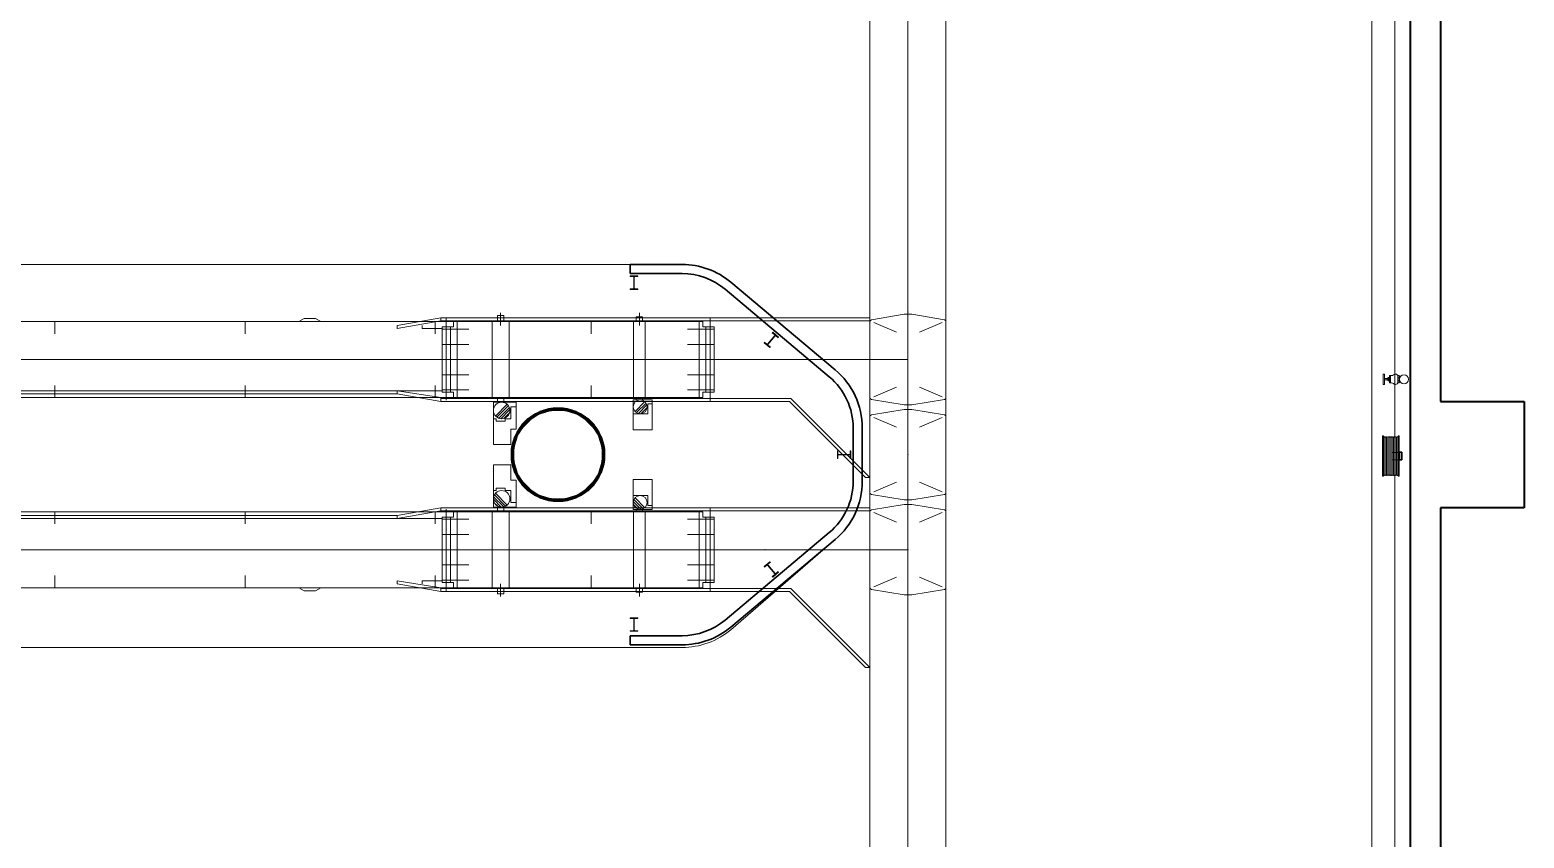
# Model space of a CAD drawing. Header units: metres. Extents: x 1807 to 3745, y 842 to 1968.
# Drawn here: x 3503.06 to 3522.7, y 1530.96 to 1541.58 of the extents above; entities that cross this region are included whole.
import ezdxf

# ---------------------------------------------------------------- set-up
doc = ezdxf.new("R2010")
doc.units = ezdxf.units.M
doc.header["$MEASUREMENT"] = 0
doc.linetypes.add('DGN1', pattern=[7.299439, 0, -7.299439])
doc.layers.add('Level 1', color=7, linetype='Continuous', lineweight=0)

msp = doc.modelspace()

# ---------------------------------------------------------------- linework, layer by layer
at = {"layer": 'Level 1', "color": 7, "linetype": 'Continuous', "lineweight": 0}
for p, q in [((3521, 1523), (3521, 1585.17)), ((3520.7, 1523), (3520.7, 1582.5)), ((3514.1, 1578.518), (3514.1, 1447.9)), ((3515.1, 1578.518), (3515.1, 1447.9)), ((3511.63, 1538.5), (3486.27, 1538.5)), ((3513.643, 1537.116), (3512.273, 1538.266)), ((3514.55, 1537.845), (3514.121, 1537.773)), ((3514.65, 1537.845), (3514.55, 1537.845)), ((3514.599, 1537.874), (3514.601, 1537.876)), ((3514.601, 1537.874), (3514.599, 1537.876)), ((3514.65, 1537.845), (3515.079, 1537.773)), ((3511.854, 1537.75), (3494.136, 1537.75)), ((3503.386, 1537.75), (3503.386, 1537.59)), ((3505.886, 1537.75), (3505.886, 1537.59)), ((3506.661, 1537.79), (3506.592, 1537.75)), ((3506.661, 1537.79), (3506.811, 1537.79)), ((3506.88, 1537.75), (3506.811, 1537.79)), ((3507.886, 1537.7), (3508.461, 1537.8)), ((3508.461, 1537.76), (3507.886, 1537.66)), ((3507.886, 1537.66), (3507.886, 1537.7)), ((3508.216, 1537.7), (3508.216, 1537.66)), ((3508.476, 1537.66), (3508.216, 1537.66)), ((3508.386, 1537.75), (3508.386, 1537.59)), ((3512, 1537.8), (3508.461, 1537.8)), ((3508.461, 1537.76), (3508.461, 1537.8)), ((3512, 1537.76), (3508.461, 1537.76)), ((3508.476, 1537.68), (3508.476, 1536.82)), ((3508.476, 1537.68), (3508.626, 1537.68)), ((3508.476, 1537.65), (3508.826, 1537.65)), ((3508.626, 1537.75), (3508.676, 1537.75)), ((3508.626, 1537.68), (3508.626, 1537.75)), ((3509.346, 1537.76), (3509.146, 1537.76)), ((3509.206, 1537.83), (3509.206, 1537.76)), ((3509.286, 1537.83), (3509.206, 1537.83)), ((3509.286, 1537.83), (3509.286, 1537.76)), ((3510.434, 1537.75), (3510.434, 1537.59)), ((3511.144, 1537.76), (3510.994, 1537.76)), ((3511.109, 1537.81), (3511.029, 1537.81)), ((3511.029, 1537.81), (3511.029, 1537.76)), ((3511.109, 1537.81), (3511.109, 1537.76)), ((3512.054, 1537.65), (3511.704, 1537.65)), ((3511.904, 1537.75), (3511.854, 1537.75)), ((3511.904, 1537.68), (3511.904, 1537.75)), ((3512.054, 1537.68), (3511.904, 1537.68)), ((3512, 1537.8), (3512.72, 1537.8)), ((3512, 1536.7), (3512, 1537.8)), ((3512, 1536.7), (3512, 1537.8)), ((3512, 1537.76), (3512.72, 1537.76)), ((3512.054, 1536.82), (3512.054, 1537.68)), ((3512.72, 1537.8), (3514.1, 1537.8)), ((3512.72, 1537.76), (3514.1, 1537.76)), ((3514.1, 1536.751), (3514.1, 1537.749)), ((3514.15, 1537.738), (3514.45, 1537.611)), ((3515.05, 1537.738), (3514.75, 1537.611)), ((3515.1, 1536.751), (3515.1, 1537.749)), ((3515.1, 1536.751), (3515.1, 1537.749)), ((3508.476, 1537.45), (3508.826, 1537.45)), ((3512.054, 1537.45), (3511.704, 1537.45)), ((3508.476, 1537.25), (3508.826, 1537.25)), ((3512.054, 1537.25), (3511.704, 1537.25)), ((3512.721, 1537.249), (3512.719, 1537.251)), ((3512.721, 1537.251), (3512.719, 1537.249)), ((3514.601, 1537.249), (3514.599, 1537.251)), ((3514.601, 1537.251), (3514.599, 1537.249)), ((3514.599, 1537.249), (3514.601, 1537.251)), ((3514.601, 1537.249), (3514.599, 1537.251)), ((3508.476, 1537.05), (3508.826, 1537.05)), ((3512.054, 1537.05), (3511.704, 1537.05)), ((3520.865, 1537.059), (3520.845, 1537.059)), ((3520.845, 1537.059), (3520.845, 1536.924)), ((3520.865, 1536.924), (3520.865, 1537.059)), ((3503.386, 1536.91), (3503.386, 1536.75)), ((3505.886, 1536.91), (3505.886, 1536.75)), ((3508.386, 1536.91), (3508.386, 1536.75)), ((3508.476, 1536.85), (3508.826, 1536.85)), ((3510.434, 1536.91), (3510.434, 1536.75)), ((3512.054, 1536.85), (3511.704, 1536.85)), ((3514.15, 1536.762), (3514.45, 1536.889)), ((3515.05, 1536.762), (3514.75, 1536.889)), ((3520.845, 1536.924), (3520.865, 1536.924)), ((3520.9, 1536.999), (3520.865, 1536.999)), ((3520.865, 1536.999), (3520.865, 1536.984)), ((3520.865, 1536.984), (3520.9, 1536.984)), ((3520.9, 1536.999), (3520.9, 1537.003)), ((3520.9, 1536.984), (3520.9, 1536.999)), ((3520.9, 1536.98), (3520.9, 1536.984)), ((3520.92, 1537.002), (3520.932, 1537.002)), ((3520.92, 1536.981), (3520.932, 1536.981)), ((3520.92, 1536.969), (3520.932, 1536.969)), ((3520.932, 1537.014), (3520.923, 1537.014)), ((3520.942, 1537.039), (3520.932, 1537.039)), ((3520.932, 1537.039), (3520.932, 1536.944)), ((3520.932, 1536.969), (3520.932, 1537.014)), ((3520.932, 1536.944), (3520.942, 1536.944)), ((3520.942, 1536.944), (3520.942, 1537.039)), ((3521.042, 1537.039), (3521.057, 1537.039)), ((3521.042, 1537.01), (3521.057, 1537.01)), ((3521.042, 1536.973), (3521.057, 1536.973)), ((3521.057, 1536.944), (3521.042, 1536.944)), ((3521.057, 1536.945), (3521.057, 1536.944)), ((3521.059, 1537.03), (3521.076, 1537.03)), ((3521.076, 1536.953), (3521.059, 1536.953)), ((3511.854, 1536.75), (3494.136, 1536.75)), ((3508.476, 1536.84), (3494.186, 1536.84)), ((3507.886, 1536.8), (3494.186, 1536.8)), ((3503.286, 1536.75), (3503.486, 1536.75)), ((3505.786, 1536.75), (3505.986, 1536.75)), ((3507.278, 1536.75), (3507.478, 1536.75)), ((3507.886, 1536.8), (3507.886, 1536.84)), ((3507.886, 1536.84), (3508.461, 1536.75)), ((3508.461, 1536.7), (3507.886, 1536.8)), ((3508.461, 1536.7), (3508.461, 1536.75)), ((3512, 1536.74), (3508.461, 1536.74)), ((3512, 1536.7), (3508.461, 1536.7)), ((3508.476, 1536.82), (3508.626, 1536.82)), ((3508.626, 1536.82), (3508.626, 1536.75)), ((3508.626, 1536.75), (3508.676, 1536.75)), ((3509.346, 1536.74), (3509.146, 1536.74)), ((3509.15, 1536.69), (3509.15, 1536.472)), ((3509.15, 1536.69), (3509.45, 1536.69)), ((3509.178, 1536.508), (3509.332, 1536.662)), ((3509.206, 1536.74), (3509.206, 1536.69)), ((3509.286, 1536.74), (3509.286, 1536.69)), ((3509.45, 1536.69), (3509.45, 1536.63)), ((3510.989, 1536.72), (3510.989, 1536.538)), ((3510.989, 1536.72), (3511.239, 1536.72)), ((3511.144, 1536.74), (3510.994, 1536.74)), ((3511.012, 1536.568), (3511.141, 1536.697)), ((3511.029, 1536.74), (3511.029, 1536.72)), ((3511.031, 1536.552), (3511.157, 1536.678)), ((3511.109, 1536.74), (3511.109, 1536.72)), ((3511.179, 1536.67), (3511.239, 1536.67)), ((3511.179, 1536.67), (3511.179, 1536.538)), ((3511.239, 1536.72), (3511.239, 1536.67)), ((3511.904, 1536.75), (3511.854, 1536.75)), ((3512.054, 1536.82), (3511.904, 1536.82)), ((3511.904, 1536.82), (3511.904, 1536.75)), ((3512, 1536.74), (3512.72, 1536.74)), ((3512, 1536.7), (3512.72, 1536.7)), ((3512.72, 1536.74), (3513.06, 1536.74)), ((3512.72, 1536.7), (3513.043, 1536.7)), ((3513.043, 1536.7), (3514.043, 1535.7)), ((3513.06, 1536.74), (3514.1, 1535.7)), ((3514.55, 1536.655), (3514.121, 1536.726)), ((3514.65, 1536.655), (3514.55, 1536.655)), ((3514.65, 1536.655), (3515.079, 1536.726)), ((3509.15, 1536.472), (3509.186, 1536.472)), ((3509.186, 1536.472), (3509.186, 1536.442)), ((3509.197, 1536.492), (3509.349, 1536.644)), ((3509.22, 1536.479), (3509.361, 1536.621)), ((3509.248, 1536.472), (3509.368, 1536.592)), ((3509.286, 1536.475), (3509.365, 1536.554)), ((3509.306, 1536.472), (3509.306, 1536.442)), ((3509.306, 1536.472), (3509.378, 1536.472)), ((3509.378, 1536.63), (3509.45, 1536.63)), ((3509.378, 1536.63), (3509.378, 1536.472)), ((3510.989, 1536.538), (3511.179, 1536.538)), ((3511.056, 1536.541), (3511.168, 1536.653)), ((3511.088, 1536.538), (3511.171, 1536.62)), ((3514.1, 1535.501), (3514.1, 1536.499)), ((3514.55, 1536.595), (3514.121, 1536.523)), ((3514.15, 1536.488), (3514.45, 1536.361)), ((3514.65, 1536.595), (3514.55, 1536.595)), ((3514.599, 1536.624), (3514.601, 1536.626)), ((3514.601, 1536.624), (3514.599, 1536.626)), ((3514.65, 1536.595), (3515.079, 1536.523)), ((3515.05, 1536.488), (3514.75, 1536.361)), ((3515.1, 1535.501), (3515.1, 1536.499)), ((3515.1, 1535.501), (3515.1, 1536.499)), ((3509.186, 1536.442), (3509.306, 1536.442)), ((3514, 1535.65), (3514, 1536.35)), ((3520.854, 1535.736), (3520.854, 1536.226)), ((3520.873, 1535.736), (3520.873, 1536.226)), ((3520.891, 1535.736), (3520.891, 1536.226)), ((3520.91, 1535.736), (3520.91, 1536.226)), ((3520.928, 1535.736), (3520.928, 1536.226)), ((3520.947, 1535.736), (3520.947, 1536.226)), ((3520.965, 1535.739), (3520.965, 1536.226)), ((3520.965, 1535.739), (3520.965, 1536.226)), ((3520.984, 1535.736), (3520.984, 1536.226)), ((3521.003, 1535.736), (3521.003, 1536.226)), ((3521.021, 1535.736), (3521.021, 1536.226)), ((3521.04, 1535.736), (3521.04, 1536.226)), ((3514.599, 1535.999), (3514.601, 1536.001)), ((3514.601, 1535.999), (3514.599, 1536.001)), ((3514.043, 1535.7), (3514.1, 1535.7)), ((3509.15, 1535.528), (3509.186, 1535.528)), ((3509.15, 1535.31), (3509.15, 1535.528)), ((3509.178, 1535.492), (3509.332, 1535.337)), ((3509.186, 1535.558), (3509.306, 1535.558)), ((3509.186, 1535.528), (3509.186, 1535.558)), ((3509.306, 1535.528), (3509.306, 1535.558)), ((3509.306, 1535.528), (3509.378, 1535.528)), ((3509.378, 1535.37), (3509.378, 1535.528)), ((3514.55, 1535.405), (3514.121, 1535.476)), ((3514.15, 1535.512), (3514.45, 1535.639)), ((3514.65, 1535.405), (3515.079, 1535.476)), ((3515.05, 1535.512), (3514.75, 1535.639)), ((3507.886, 1535.2), (3508.461, 1535.3)), ((3512, 1535.3), (3508.461, 1535.3)), ((3508.461, 1535.26), (3508.461, 1535.3)), ((3509.15, 1535.413), (3509.254, 1535.31)), ((3509.15, 1535.31), (3509.45, 1535.31)), ((3509.153, 1535.446), (3509.286, 1535.313)), ((3509.16, 1535.474), (3509.311, 1535.323)), ((3509.166, 1535.363), (3509.203, 1535.325)), ((3509.206, 1535.26), (3509.206, 1535.31)), ((3509.286, 1535.26), (3509.286, 1535.31)), ((3509.378, 1535.37), (3509.45, 1535.37)), ((3509.45, 1535.31), (3509.45, 1535.37)), ((3510.989, 1535.462), (3511.179, 1535.462)), ((3510.989, 1535.28), (3510.989, 1535.462)), ((3510.989, 1535.28), (3511.239, 1535.28)), ((3510.99, 1535.383), (3511.092, 1535.281)), ((3510.993, 1535.345), (3511.054, 1535.284)), ((3510.998, 1535.411), (3511.12, 1535.289)), ((3511.012, 1535.432), (3511.141, 1535.303)), ((3511.029, 1535.26), (3511.029, 1535.28)), ((3511.109, 1535.26), (3511.109, 1535.28)), ((3511.179, 1535.33), (3511.179, 1535.462)), ((3511.179, 1535.33), (3511.239, 1535.33)), ((3511.239, 1535.28), (3511.239, 1535.33)), ((3512, 1535.3), (3512.72, 1535.3)), ((3512, 1534.2), (3512, 1535.3)), ((3512, 1534.2), (3512, 1535.3)), ((3512.72, 1535.3), (3514.1, 1535.3)), ((3514.55, 1535.345), (3514.121, 1535.273)), ((3514.65, 1535.405), (3514.55, 1535.405)), ((3514.65, 1535.345), (3514.55, 1535.345)), ((3514.599, 1535.374), (3514.601, 1535.376)), ((3514.601, 1535.374), (3514.599, 1535.376)), ((3514.65, 1535.345), (3515.079, 1535.273)), ((3511.854, 1535.25), (3494.136, 1535.25)), ((3507.886, 1535.2), (3494.186, 1535.2)), ((3508.476, 1535.16), (3494.186, 1535.16)), ((3503.286, 1535.25), (3503.486, 1535.25)), ((3503.386, 1535.09), (3503.386, 1535.25)), ((3505.786, 1535.25), (3505.986, 1535.25)), ((3505.886, 1535.09), (3505.886, 1535.25)), ((3507.278, 1535.25), (3507.478, 1535.25)), ((3508.461, 1535.26), (3507.886, 1535.16)), ((3507.886, 1535.16), (3507.886, 1535.2)), ((3508.386, 1535.09), (3508.386, 1535.25)), ((3512, 1535.26), (3508.461, 1535.26)), ((3508.476, 1534.32), (3508.476, 1535.18)), ((3508.476, 1535.18), (3508.626, 1535.18)), ((3508.476, 1535.15), (3508.826, 1535.15)), ((3508.626, 1535.25), (3508.676, 1535.25)), ((3508.626, 1535.18), (3508.626, 1535.25)), ((3509.346, 1535.26), (3509.146, 1535.26)), ((3510.434, 1535.09), (3510.434, 1535.25)), ((3511.144, 1535.26), (3510.994, 1535.26)), ((3512.054, 1535.15), (3511.704, 1535.15)), ((3511.904, 1535.25), (3511.854, 1535.25)), ((3511.904, 1535.18), (3511.904, 1535.25)), ((3512.054, 1535.18), (3511.904, 1535.18)), ((3512, 1535.26), (3512.72, 1535.26)), ((3512.054, 1535.18), (3512.054, 1534.32)), ((3512.72, 1535.26), (3514.1, 1535.26)), ((3514.1, 1534.251), (3514.1, 1535.249)), ((3514.15, 1535.238), (3514.45, 1535.111)), ((3515.05, 1535.238), (3514.75, 1535.111)), ((3515.1, 1534.251), (3515.1, 1535.249)), ((3515.1, 1534.251), (3515.1, 1535.249)), ((3508.476, 1534.95), (3508.826, 1534.95)), ((3512.054, 1534.95), (3511.704, 1534.95)), ((3508.476, 1534.75), (3508.826, 1534.75)), ((3512.054, 1534.75), (3511.704, 1534.75)), ((3512.273, 1533.699), (3513.643, 1534.884)), ((3512.721, 1534.749), (3512.719, 1534.751)), ((3512.721, 1534.751), (3512.719, 1534.749)), ((3514.601, 1534.749), (3514.599, 1534.751)), ((3514.601, 1534.751), (3514.599, 1534.749)), ((3514.599, 1534.749), (3514.601, 1534.751)), ((3514.601, 1534.749), (3514.599, 1534.751)), ((3508.476, 1534.55), (3508.826, 1534.55)), ((3512.054, 1534.55), (3511.704, 1534.55)), ((3503.386, 1534.25), (3503.386, 1534.41)), ((3505.886, 1534.25), (3505.886, 1534.41)), ((3507.886, 1534.3), (3507.886, 1534.34)), ((3507.886, 1534.34), (3508.461, 1534.25)), ((3508.461, 1534.2), (3507.886, 1534.3)), ((3508.216, 1534.3), (3508.216, 1534.34)), ((3508.476, 1534.34), (3508.216, 1534.34)), ((3508.386, 1534.25), (3508.386, 1534.41)), ((3508.476, 1534.35), (3508.826, 1534.35)), ((3508.476, 1534.32), (3508.626, 1534.32)), ((3508.626, 1534.32), (3508.626, 1534.25)), ((3510.434, 1534.25), (3510.434, 1534.41)), ((3512.054, 1534.35), (3511.704, 1534.35)), ((3512.054, 1534.32), (3511.904, 1534.32)), ((3511.904, 1534.32), (3511.904, 1534.25)), ((3514.15, 1534.262), (3514.45, 1534.389)), ((3515.05, 1534.262), (3514.75, 1534.389)), ((3511.854, 1534.25), (3494.136, 1534.25)), ((3506.661, 1534.21), (3506.592, 1534.25)), ((3506.661, 1534.21), (3506.811, 1534.21)), ((3506.88, 1534.25), (3506.811, 1534.21)), ((3508.461, 1534.2), (3508.461, 1534.25)), ((3512, 1534.24), (3508.461, 1534.24)), ((3512, 1534.2), (3508.461, 1534.2)), ((3508.626, 1534.25), (3508.676, 1534.25)), ((3509.346, 1534.24), (3509.146, 1534.24)), ((3509.206, 1534.17), (3509.206, 1534.24)), ((3509.286, 1534.17), (3509.206, 1534.17)), ((3509.286, 1534.17), (3509.286, 1534.24)), ((3511.144, 1534.24), (3510.994, 1534.24)), ((3511.029, 1534.19), (3511.029, 1534.24)), ((3511.109, 1534.19), (3511.029, 1534.19)), ((3511.109, 1534.19), (3511.109, 1534.24)), ((3511.904, 1534.25), (3511.854, 1534.25)), ((3512, 1534.24), (3512.72, 1534.24)), ((3512, 1534.2), (3512.72, 1534.2)), ((3512.72, 1534.24), (3513.06, 1534.24)), ((3512.72, 1534.2), (3513.043, 1534.2)), ((3513.043, 1534.2), (3514.043, 1533.2)), ((3513.06, 1534.24), (3514.1, 1533.2)), ((3514.55, 1534.155), (3514.121, 1534.226)), ((3514.65, 1534.155), (3514.55, 1534.155)), ((3514.65, 1534.155), (3515.079, 1534.226)), ((3493.69, 1533.465), (3511.63, 1533.465)), ((3514.043, 1533.2), (3514.1, 1533.2))]:
    msp.add_line(p, q, dxfattribs=at)
at = {"layer": 'Level 1', "color": 7, "linetype": 'Continuous', "lineweight": 40}
for p, q in [((3521.2, 1585.17), (3521.2, 1522.9)), ((3521.6, 1547.3), (3521.6, 1536.7)), ((3521.6, 1536.7), (3522.7, 1536.7)), ((3522.7, 1536.7), (3522.7, 1535.3)), ((3522.7, 1535.3), (3521.6, 1535.3)), ((3521.6, 1535.3), (3521.6, 1524.7))]:
    msp.add_line(p, q, dxfattribs=at)
at = {"layer": 'Level 1', "color": 7, "linetype": 'Continuous', "lineweight": 0, "ltscale": 4}
for p, q in [((3514.6, 1578.518), (3514.6, 1447.9)), ((3509.246, 1537.7), (3509.246, 1537.864)), ((3511.069, 1537.7), (3511.069, 1537.864)), ((3508.531, 1537.8), (3508.531, 1536.715)), ((3508.586, 1537.68), (3508.586, 1536.82)), ((3508.676, 1537.75), (3508.676, 1536.75)), ((3509.133, 1537.75), (3509.133, 1536.75)), ((3509.359, 1537.75), (3509.359, 1536.75)), ((3510.994, 1537.75), (3510.994, 1536.75)), ((3511.144, 1537.75), (3511.144, 1536.75)), ((3511.854, 1536.75), (3511.854, 1537.75)), ((3511.944, 1536.82), (3511.944, 1537.68)), ((3493.986, 1537.25), (3512.72, 1537.25)), ((3514.6, 1537.25), (3512.72, 1537.25)), ((3511.239, 1536.67), (3511.239, 1536.326)), ((3509.15, 1536.134), (3509.15, 1536.472)), ((3509.45, 1536.63), (3509.45, 1536.334)), ((3510.989, 1536.326), (3510.989, 1536.538)), ((3509.378, 1536.334), (3509.378, 1536.134)), ((3509.45, 1536.334), (3509.378, 1536.334)), ((3511.239, 1536.326), (3510.989, 1536.326)), ((3509.378, 1536.134), (3509.15, 1536.134)), ((3509.15, 1535.866), (3509.15, 1535.528)), ((3509.378, 1535.866), (3509.15, 1535.866)), ((3509.378, 1535.666), (3509.378, 1535.866)), ((3510.989, 1535.674), (3510.989, 1535.462)), ((3511.239, 1535.674), (3510.989, 1535.674)), ((3511.239, 1535.33), (3511.239, 1535.674)), ((3509.45, 1535.666), (3509.378, 1535.666)), ((3509.45, 1535.37), (3509.45, 1535.666)), ((3508.531, 1534.2), (3508.531, 1535.285)), ((3508.586, 1534.32), (3508.586, 1535.18)), ((3508.676, 1534.25), (3508.676, 1535.25)), ((3509.133, 1534.25), (3509.133, 1535.25)), ((3509.359, 1534.25), (3509.359, 1535.25)), ((3510.994, 1534.25), (3510.994, 1535.25)), ((3511.144, 1534.25), (3511.144, 1535.25)), ((3511.854, 1535.25), (3511.854, 1534.25)), ((3511.944, 1535.18), (3511.944, 1534.32)), ((3493.986, 1534.75), (3512.72, 1534.75)), ((3514.6, 1534.75), (3512.72, 1534.75)), ((3509.246, 1534.3), (3509.246, 1534.136)), ((3511.069, 1534.3), (3511.069, 1534.136))]:
    msp.add_line(p, q, dxfattribs=at)
at = {"layer": 'Level 1', "color": 7, "linetype": 'Continuous', "lineweight": 30}
for p, q in [((3511.63, 1538.5), (3510.95, 1538.5)), ((3510.95, 1538.5), (3510.95, 1538.38)), ((3510.95, 1538.38), (3511.63, 1538.38)), ((3513.643, 1537.116), (3512.273, 1538.266)), ((3512.196, 1538.174), (3513.566, 1537.024)), ((3513.88, 1536.35), (3513.88, 1535.65)), ((3514, 1535.65), (3514, 1536.35)), ((3521.064, 1535.93), (3521.064, 1536.032)), ((3521.064, 1536.032), (3521.093, 1536.032)), ((3521.093, 1535.93), (3521.064, 1535.93)), ((3521.093, 1536.032), (3521.093, 1535.93)), ((3513.566, 1534.976), (3512.196, 1533.826)), ((3512.273, 1533.734), (3513.643, 1534.884)), ((3511.63, 1533.62), (3510.95, 1533.62)), ((3510.95, 1533.62), (3510.95, 1533.5)), ((3510.95, 1533.5), (3511.63, 1533.5))]:
    msp.add_line(p, q, dxfattribs=at)
at = {"layer": 'Level 1', "color": 7, "linetype": 'Continuous', "lineweight": 13}
for p, q in [((3510.95, 1538.35), (3511.051, 1538.35)), ((3510.95, 1538.342), (3510.95, 1538.35)), ((3510.991, 1538.342), (3510.95, 1538.342)), ((3510.998, 1538.188), (3510.998, 1538.334)), ((3511.003, 1538.334), (3511.003, 1538.188)), ((3511.051, 1538.342), (3511.01, 1538.342)), ((3511.051, 1538.35), (3511.051, 1538.342)), ((3510.95, 1538.172), (3510.95, 1538.18)), ((3510.95, 1538.18), (3510.991, 1538.18)), ((3511.051, 1538.172), (3510.95, 1538.172)), ((3511.01, 1538.18), (3511.051, 1538.18)), ((3511.051, 1538.18), (3511.051, 1538.172)), ((3512.708, 1537.472), (3512.713, 1537.479)), ((3512.786, 1537.407), (3512.708, 1537.472)), ((3512.713, 1537.479), (3512.745, 1537.452)), ((3512.755, 1537.453), (3512.85, 1537.566)), ((3512.853, 1537.563), (3512.759, 1537.45)), ((3512.76, 1537.439), (3512.791, 1537.413)), ((3512.817, 1537.603), (3512.823, 1537.609)), ((3512.849, 1537.576), (3512.817, 1537.603)), ((3512.823, 1537.609), (3512.9, 1537.543)), ((3512.895, 1537.537), (3512.864, 1537.564)), ((3512.9, 1537.543), (3512.895, 1537.537)), ((3512.791, 1537.413), (3512.786, 1537.407)), ((3520.838, 1535.716), (3520.838, 1536.246)), ((3520.838, 1536.246), (3520.853, 1536.246)), ((3520.853, 1536.246), (3520.853, 1535.716)), ((3521.044, 1535.716), (3521.044, 1536.246)), ((3521.044, 1536.246), (3521.058, 1536.246)), ((3521.058, 1536.246), (3521.058, 1535.716)), ((3513.672, 1535.949), (3513.672, 1536.051)), ((3513.672, 1536.051), (3513.68, 1536.051)), ((3513.68, 1535.949), (3513.672, 1535.949)), ((3513.68, 1536.051), (3513.68, 1536.01)), ((3513.68, 1535.99), (3513.68, 1535.949)), ((3513.688, 1536.002), (3513.834, 1536.002)), ((3513.834, 1535.998), (3513.688, 1535.998)), ((3513.842, 1536.01), (3513.842, 1536.051)), ((3513.842, 1536.051), (3513.85, 1536.051)), ((3513.842, 1535.949), (3513.842, 1535.99)), ((3513.85, 1535.949), (3513.842, 1535.949)), ((3513.85, 1536.051), (3513.85, 1535.949)), ((3520.853, 1535.716), (3520.838, 1535.716)), ((3521.058, 1535.716), (3521.044, 1535.716)), ((3512.786, 1534.593), (3512.708, 1534.528)), ((3512.708, 1534.528), (3512.713, 1534.521)), ((3512.713, 1534.521), (3512.745, 1534.548)), ((3512.755, 1534.547), (3512.85, 1534.434)), ((3512.853, 1534.437), (3512.759, 1534.55)), ((3512.76, 1534.561), (3512.791, 1534.587)), ((3512.791, 1534.587), (3512.786, 1534.593)), ((3512.849, 1534.424), (3512.817, 1534.397)), ((3512.817, 1534.397), (3512.823, 1534.391)), ((3512.823, 1534.391), (3512.9, 1534.457)), ((3512.895, 1534.463), (3512.864, 1534.436)), ((3512.9, 1534.457), (3512.895, 1534.463)), ((3510.95, 1533.848), (3510.95, 1533.856)), ((3510.95, 1533.856), (3511.051, 1533.856)), ((3510.991, 1533.848), (3510.95, 1533.848)), ((3510.998, 1533.693), (3510.998, 1533.84)), ((3511.003, 1533.84), (3511.003, 1533.693)), ((3511.051, 1533.848), (3511.011, 1533.848)), ((3511.051, 1533.856), (3511.051, 1533.848)), ((3510.95, 1533.678), (3510.95, 1533.686)), ((3510.95, 1533.686), (3510.991, 1533.686)), ((3511.051, 1533.678), (3510.95, 1533.678)), ((3511.011, 1533.686), (3511.051, 1533.686)), ((3511.051, 1533.686), (3511.051, 1533.678))]:
    msp.add_line(p, q, dxfattribs=at)
at = {"layer": 'Level 1', "color": 7, "linetype": 'DGN1', "lineweight": 0}
for p, q in [((3521.064, 1536.029), (3520.856, 1536.029)), ((3521.064, 1535.933), (3520.856, 1535.933))]:
    msp.add_line(p, q, dxfattribs=at)
at = {"layer": 'Level 1', "color": 7, "linetype": 'Continuous', "lineweight": 13}
msp.add_circle((3521.122, 1536.991), 0.06, dxfattribs=at)
at = {"layer": 'Level 1', "color": 7, "linetype": 'Continuous', "lineweight": 0}
for centre, radius in [((3509.259, 1536.581), 0.109), ((3511.08, 1536.629), 0.091), ((3509.259, 1535.419), 0.109), ((3511.08, 1535.371), 0.091)]:
    msp.add_circle(centre, radius, dxfattribs=at)
at = {"layer": 'Level 1', "color": 7, "linetype": 'Continuous', "lineweight": 70}
msp.add_circle((3510, 1536), 0.6, dxfattribs=at)
at = {"layer": 'Level 1', "color": 7, "linetype": 'Continuous', "lineweight": 0}
for centre, radius, start, end in [((3511.63, 1537.5), 1, 49.9895, 90), ((3514.125, 1537.749), 0.025, 99.4622, 180), ((3515.075, 1537.749), 0.025, 0, 80.5378), ((3513, 1536.35), 1, 0, 49.9899), ((3520.945, 1537.119), 0.0799, 267.2159, 307.4014), ((3521.01, 1537.025), 0.0339, 23.2427, 118.8427), ((3520.9, 1537.024), 0.0205, 269.2613, 320.134), ((3520.9, 1536.959), 0.0205, 39.866, 90.7387), ((3520.927, 1536.991), 0.0127, 124.4192, 235.5808), ((3520.921, 1537.008), 0.00618, 76.1244, 256.1244), ((3520.921, 1536.975), 0.00618, 103.8756, 256.1244), ((3520.945, 1536.864), 0.0799, 52.5986, 92.7841), ((3521.01, 1536.957), 0.0339, 241.1573, 336.7573), ((3521.079, 1537.024), 0.04, 158.767, 201.233), ((3521.109, 1536.991), 0.0701, 164.7036, 195.2964), ((3521.079, 1536.958), 0.04, 158.767, 201.233), ((3521.019, 1537.024), 0.04, 338.767, 21.233), ((3520.989, 1536.991), 0.0701, 344.7036, 15.2964), ((3521.019, 1536.958), 0.04, 338.767, 21.233), ((3514.125, 1536.751), 0.025, 180, 260.5376), ((3515.075, 1536.751), 0.025, 279.4624, 0), ((3514.125, 1536.499), 0.025, 99.4622, 180), ((3515.075, 1536.499), 0.025, 0, 80.5378), ((3513, 1535.65), 1, 310.0105, 0), ((3514.125, 1535.501), 0.025, 180, 260.5376), ((3515.075, 1535.501), 0.025, 279.4624, 0), ((3514.125, 1535.249), 0.025, 99.4622, 180), ((3515.075, 1535.249), 0.025, 0, 80.5378), ((3514.125, 1534.251), 0.025, 180, 260.5376), ((3515.075, 1534.251), 0.025, 279.4624, 0), ((3511.63, 1534.465), 1, 270, 310.0101)]:
    msp.add_arc(centre, radius, start, end, dxfattribs=at)
at = {"layer": 'Level 1', "color": 7, "linetype": 'Continuous', "lineweight": 30}
for centre, radius, start, end in [((3511.63, 1537.5), 1, 49.9904, 89.9991), ((3511.63, 1537.5), 0.88, 49.9904, 89.9991), ((3513, 1536.35), 1, 359.9989, 49.9901), ((3513, 1536.35), 0.88, 359.9989, 49.9901), ((3513, 1535.65), 0.88, 310.0105, 359.9992), ((3513, 1535.65), 1, 310.0105, 359.9992), ((3511.63, 1534.5), 0.88, 270.0003, 310.0096), ((3511.63, 1534.5), 1, 270.0003, 310.0096)]:
    msp.add_arc(centre, radius, start, end, dxfattribs=at)
at = {"layer": 'Level 1', "color": 7, "linetype": 'Continuous', "lineweight": 13}
for centre, start, end in [((3510.991, 1538.334), 0, 90), ((3511.01, 1538.334), 90, 180), ((3510.991, 1538.188), 270, 0), ((3511.01, 1538.188), 180, 270), ((3512.75, 1537.458), 230, 320), ((3512.765, 1537.445), 140, 230), ((3512.844, 1537.571), 320, 50), ((3512.859, 1537.558), 50, 140), ((3513.688, 1536.01), 180, 270), ((3513.688, 1535.99), 90, 180), ((3513.834, 1536.01), 270, 0), ((3513.834, 1535.99), 0, 90), ((3512.75, 1534.542), 40, 130), ((3512.765, 1534.555), 130, 220), ((3512.844, 1534.429), 310, 40), ((3512.859, 1534.442), 220, 310), ((3510.991, 1533.84), 0, 90), ((3511.011, 1533.84), 90, 180), ((3510.991, 1533.693), 270, 0), ((3511.011, 1533.693), 180, 270)]:
    msp.add_arc(centre, 0.0076, start, end, dxfattribs=at)
at = {"layer": 'Level 1', "color": 7, "linetype": 'Continuous', "lineweight": 0, "extrusion": (0, 0, -1)}
for centre, major_axis, ratio in [((3520.863, 1536.219), (0, -0.017), 0.578813), ((3520.882, 1536.219), (0, -0.017), 0.578813), ((3520.9, 1536.219), (0, -0.017), 0.578813), ((3520.919, 1536.219), (0, -0.017), 0.578813), ((3520.937, 1536.219), (0, -0.017), 0.578813), ((3520.956, 1536.219), (0, -0.017), 0.578813), ((3520.975, 1535.743), (0, 0.017), 0.578812), ((3520.994, 1535.743), (0, 0.017), 0.578812), ((3521.012, 1535.743), (0, 0.017), 0.578812), ((3521.031, 1535.743), (0, 0.017), 0.578812)]:
    msp.add_ellipse(centre, major_axis=major_axis, ratio=ratio, start_param=1.981756, end_param=4.478097, dxfattribs=at)
at = {"layer": 'Level 1', "color": 7, "linetype": 'Continuous', "lineweight": 0}
for centre, major_axis, ratio in [((3520.975, 1536.219), (0, 0.017), 0.578813), ((3520.994, 1536.219), (0, 0.017), 0.578813), ((3521.012, 1536.219), (0, 0.017), 0.578813), ((3521.031, 1536.219), (0, 0.017), 0.578813), ((3520.863, 1535.743), (0, -0.017), 0.578812), ((3520.882, 1535.743), (0, -0.017), 0.578812), ((3520.9, 1535.743), (0, -0.017), 0.578812), ((3520.919, 1535.743), (0, -0.017), 0.578812), ((3520.937, 1535.743), (0, -0.017), 0.578812), ((3520.956, 1535.743), (0, -0.017), 0.578812)]:
    msp.add_ellipse(centre, major_axis=major_axis, ratio=ratio, start_param=5.123349, end_param=7.619689, dxfattribs=at)

doc.saveas('drawing.dxf')
